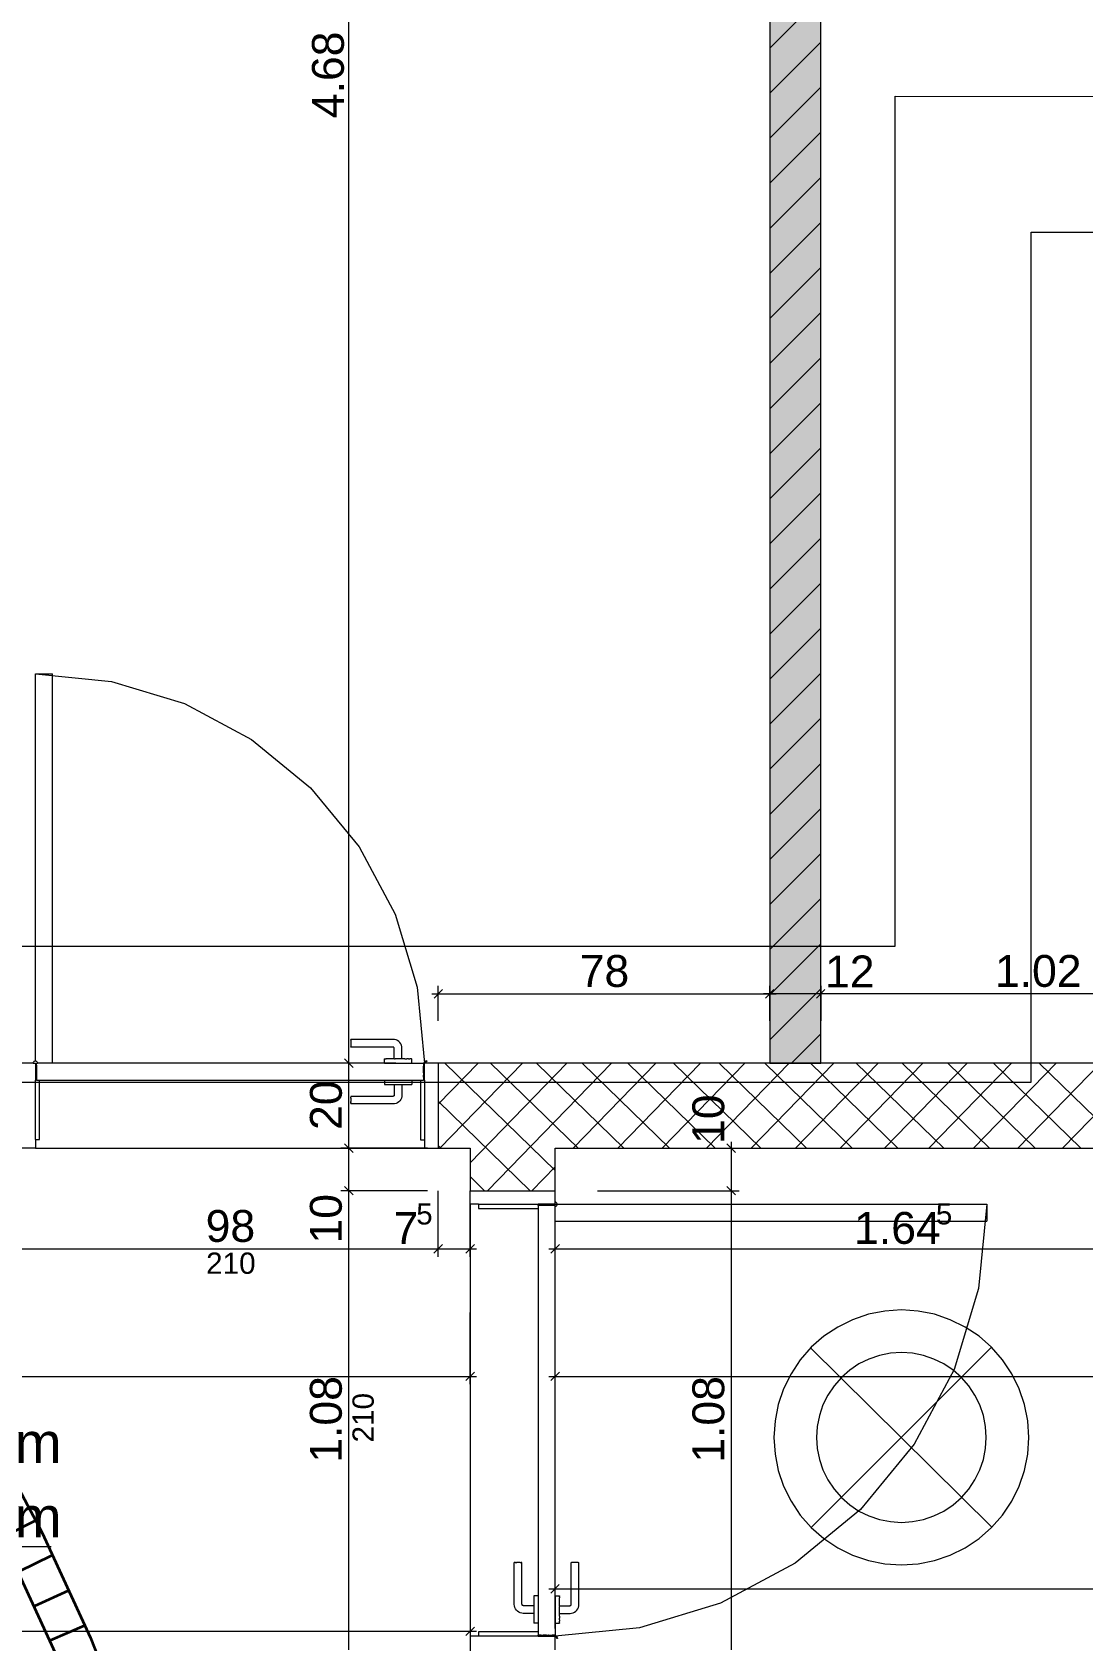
# Model space of a CAD drawing. Extents: x 0 to 1189, y 0 to 841.
# Drawn here: x 249.3 to 298.8, y 607.6 to 683.3 of the extents above; entities that cross this region are included whole.
import ezdxf
from ezdxf.lldxf.tags import DXFTag

# ---------------------------------------------------------------- set-up
doc = ezdxf.new("R2010")
doc.units = 0
doc.layers.get('0').update_dxf_attribs({"lineweight": 35})
for name, color, linetype, lineweight in [('211.5 Stahlbeton Kontur', 7, 'Continuous', 25), ('211.5 Stahlbeton Schraffur', 7, 'Continuous', 25), ('211.6 Mauerwerk Kontur', 7, 'Continuous', 25), ('255 Plangrafiken', 7, 'Continuous', 25), ('273.0 Innentüren', 7, 'Continuous', 25), ('Beleuchtung', 7, 'Continuous', 25), ('Bemassung', 7, 'Continuous', 25), ('Gebäude Kontur', 7, 'Continuous', 25), ('Hilfskörper', 7, 'Continuous', 25), ('Höhenkoten', 7, 'Continuous', 25)]:
    doc.layers.add(name, color=color, linetype=linetype, lineweight=lineweight)
doc.layers.add('L_Abluft_eingelegt', color=7, linetype='fein_strichliert', lineweight=35, true_color=0xffcc00)
doc.styles.get("Standard").update_dxf_attribs({"font": 'arial.ttf'})
tags = doc.linetypes.add('DASHED2', pattern=[9.525, 6.35, -3.175]).pattern_tags.tags
tags[6:7] = [DXFTag(74, 4), DXFTag(75, 0), DXFTag(340, '0'), DXFTag(46, 1.0), DXFTag(50, 0.0), DXFTag(44, 0.0), DXFTag(45, 0.0)]
tags[4:5] = [DXFTag(74, 4), DXFTag(75, 0), DXFTag(340, '0'), DXFTag(46, 1.0), DXFTag(50, 0.0), DXFTag(44, 0.0), DXFTag(45, 0.0)]
tags = doc.linetypes.add('fein_strichliert', pattern=[4, 1, -2, 1]).pattern_tags.tags
tags[8:9] = [DXFTag(74, 4), DXFTag(75, 0), DXFTag(340, '0'), DXFTag(46, 0.0), DXFTag(50, 0.0), DXFTag(44, 0.0), DXFTag(45, 0.0)]
tags[6:7] = [DXFTag(74, 4), DXFTag(75, 0), DXFTag(340, '0'), DXFTag(46, 0.0), DXFTag(50, 0.0), DXFTag(44, 0.0), DXFTag(45, 0.0)]
tags[4:5] = [DXFTag(74, 4), DXFTag(75, 0), DXFTag(340, '0'), DXFTag(46, 0.0), DXFTag(50, 0.0), DXFTag(44, 0.0), DXFTag(45, 0.0)]
tags = doc.linetypes.add('Strichlin_lang', pattern=[0.5, 0.3, -0.2]).pattern_tags.tags
tags[6:7] = [DXFTag(74, 4), DXFTag(75, 0), DXFTag(340, '0'), DXFTag(46, 1.0), DXFTag(50, 0.0), DXFTag(44, 0.0), DXFTag(45, 0.0)]
tags[4:5] = [DXFTag(74, 4), DXFTag(75, 0), DXFTag(340, '0'), DXFTag(46, 1.0), DXFTag(50, 0.0), DXFTag(44, 0.0), DXFTag(45, 0.0)]
tags = doc.linetypes.add('Wipeout_Contour', pattern=[1, 0, -1]).pattern_tags.tags
tags[6:7] = [DXFTag(74, 4), DXFTag(75, 0), DXFTag(340, '0'), DXFTag(46, 1.0), DXFTag(50, 0.0), DXFTag(44, 0.0), DXFTag(45, 0.0)]
tags[4:5] = [DXFTag(74, 4), DXFTag(75, 0), DXFTag(340, '0'), DXFTag(46, 1.0), DXFTag(50, 0.0), DXFTag(44, 0.0), DXFTag(45, 0.0)]

# ---------------------------------------------------------------- blocks, each defined once
blk = doc.blocks.new('Referenz-A0SO6TOG06', base_point=(4.401, 96.704))
at = {"layer": '211.5 Stahlbeton Kontur', "color": 0, "lineweight": 18}
for p, q in [((268.442, 634.738), (268.44, 630.738)), ((306.84, 634.737), (268.442, 634.738)), ((268.44, 630.738), (268.442, 630.738)), ((268.442, 630.738), (269.942, 630.738)), ((269.942, 630.738), (269.942, 628.738)), ((273.942, 628.738), (273.942, 630.738)), ((273.942, 630.738), (306.842, 630.738)), ((269.942, 628.738), (273.942, 628.738))]:
    blk.add_line(p, q, dxfattribs=at)
at = {"layer": '211.5 Stahlbeton Kontur', "color": 0, "lineweight": 13}
blk.add_line((273.942, 628.738), (273.942, 628.738), dxfattribs=at)
at = {"layer": '211.5 Stahlbeton Schraffur', "color": 0, "lineweight": 13}
for p, q in [((268.441, 632.813), (270.314, 634.738)), ((268.515, 630.738), (272.407, 634.738)), ((273.942, 629.694), (268.757, 634.738)), ((269.942, 630.053), (274.5, 634.738)), ((270.755, 628.738), (276.593, 634.738)), ((275.02, 630.738), (270.908, 634.738)), ((277.171, 630.738), (273.06, 634.738)), ((274.794, 630.738), (278.685, 634.738)), ((279.322, 630.738), (275.211, 634.738)), ((276.886, 630.738), (280.778, 634.738)), ((281.473, 630.738), (277.362, 634.738)), ((278.979, 630.738), (282.871, 634.738)), ((283.624, 630.738), (279.513, 634.738)), ((281.072, 630.738), (284.964, 634.738)), ((285.775, 630.738), (281.664, 634.738)), ((283.165, 630.738), (287.056, 634.738)), ((287.926, 630.738), (283.815, 634.738)), ((285.258, 630.738), (289.149, 634.738)), ((290.077, 630.738), (285.966, 634.738)), ((287.35, 630.738), (291.242, 634.738)), ((292.228, 630.738), (288.117, 634.738)), ((289.443, 630.738), (293.335, 634.737)), ((294.379, 630.738), (290.268, 634.738)), ((291.536, 630.738), (295.427, 634.737)), ((296.53, 630.738), (292.419, 634.737)), ((293.629, 630.738), (297.52, 634.737)), ((298.681, 630.738), (294.57, 634.737)), ((295.722, 630.738), (299.613, 634.737)), ((300.832, 630.738), (296.721, 634.737)), ((297.814, 630.738), (301.706, 634.737)), ((272.773, 628.738), (268.441, 632.953)), ((268.567, 630.738), (268.44, 630.862)), ((272.848, 628.738), (273.942, 629.862)), ((270.622, 628.738), (269.942, 629.4))]:
    blk.add_line(p, q, dxfattribs=at)
at = {"layer": '211.6 Mauerwerk Kontur', "color": 0, "lineweight": 18}
for p, q in [((284.045, 728.438), (284.042, 634.738)), ((286.442, 634.738), (286.445, 728.438)), ((284.042, 634.738), (286.442, 634.738))]:
    blk.add_line(p, q, dxfattribs=at)
at = {"layer": '255 Plangrafiken', "color": 0, "linetype": 'Wipeout_Contour', "lineweight": 0, "ltscale": 26.648145}
for p, q in [((284.045, 728.438), (284.042, 634.738)), ((286.442, 634.738), (286.445, 728.438)), ((284.042, 634.738), (286.442, 634.738))]:
    blk.add_line(p, q, dxfattribs=at)
at = {"layer": '255 Plangrafiken', "color": 0, "lineweight": 13}
for p, q in [((284.043, 682.509), (286.443, 684.909)), ((284.043, 680.388), (286.443, 682.788)), ((284.043, 678.266), (286.443, 680.666)), ((284.043, 676.145), (286.443, 678.545)), ((284.043, 674.024), (286.443, 676.424)), ((284.043, 671.902), (286.443, 674.302)), ((284.043, 669.781), (286.443, 672.181)), ((284.043, 667.659), (286.443, 670.059)), ((284.043, 665.538), (286.443, 667.938)), ((284.043, 663.417), (286.443, 665.817)), ((284.043, 661.295), (286.443, 663.695)), ((284.043, 659.174), (286.443, 661.574)), ((284.043, 657.052), (286.443, 659.452)), ((284.042, 654.931), (286.443, 657.331)), ((284.042, 652.81), (286.442, 655.21)), ((284.042, 650.688), (286.442, 653.088)), ((284.042, 648.567), (286.442, 650.967)), ((284.042, 646.445), (286.442, 648.846)), ((284.042, 644.324), (286.442, 646.724)), ((284.042, 642.203), (286.442, 644.603)), ((284.042, 640.081), (286.442, 642.481)), ((284.042, 637.96), (286.442, 640.36)), ((284.042, 635.839), (286.442, 638.239)), ((285.062, 634.738), (286.442, 636.117))]:
    blk.add_line(p, q, dxfattribs=at)
at = {"layer": '255 Plangrafiken', "color": 7, "linetype": 'Wipeout_Contour', "lineweight": 0, "ltscale": 26.648145, "true_color": 0xffffff}
for points in [[(286.442, 634.738), (284.042, 634.738), (286.445, 728.438)], [(284.042, 634.738), (286.445, 728.438), (284.045, 728.438)], [(286.442, 634.738), (286.442, 634.738), (284.042, 634.738)]]:
    blk.add_solid(points, dxfattribs=at)
at = {"layer": '273.0 Innentüren', "color": 0, "lineweight": 13}
for p, q in [((249.482, 634.839), (249.482, 653.059)), ((249.482, 653.059), (250.282, 653.059)), ((249.482, 653.059), (253.056, 652.707)), ((250.282, 634.739), (250.282, 653.059)), ((253.056, 652.707), (256.493, 651.664)), ((256.493, 651.664), (259.66, 649.971)), ((259.66, 649.971), (262.436, 647.693)), ((262.436, 647.693), (264.715, 644.916)), ((264.715, 644.916), (266.408, 641.749)), ((266.408, 641.749), (267.45, 638.312)), ((267.45, 638.312), (267.802, 634.738)), ((266.32, 635.858), (264.332, 635.858)), ((264.332, 635.816), (264.332, 635.858)), ((264.332, 635.816), (264.332, 635.794)), ((264.332, 635.794), (264.332, 635.768)), ((264.332, 635.768), (264.332, 635.74)), ((264.332, 635.74), (264.332, 635.71)), ((264.332, 635.71), (264.332, 635.678)), ((264.332, 635.678), (264.332, 635.647)), ((264.332, 635.647), (264.332, 635.617)), ((264.332, 635.617), (264.332, 635.588)), ((264.332, 635.588), (264.332, 635.54)), ((264.332, 635.54), (264.332, 635.522)), ((264.332, 635.522), (264.332, 635.509)), ((264.332, 635.498), (264.332, 635.509)), ((266.304, 635.498), (264.332, 635.498)), ((266.322, 635.497), (266.304, 635.498)), ((266.385, 635.853), (266.32, 635.858)), ((266.332, 635.494), (266.322, 635.497)), ((266.342, 635.49), (266.332, 635.494)), ((266.35, 635.484), (266.342, 635.49)), ((266.357, 635.476), (266.35, 635.484)), ((266.363, 635.468), (266.357, 635.476)), ((266.368, 635.459), (266.363, 635.468)), ((266.37, 635.449), (266.368, 635.459)), ((266.372, 635.43), (266.37, 635.449)), ((266.372, 634.938), (266.372, 635.43)), ((266.456, 635.834), (266.385, 635.853)), ((266.522, 635.803), (266.456, 635.834)), ((266.582, 635.761), (266.522, 635.803)), ((266.634, 635.709), (266.582, 635.761)), ((266.676, 635.649), (266.634, 635.709)), ((266.707, 635.582), (266.676, 635.649)), ((266.726, 635.511), (266.707, 635.582)), ((266.732, 635.446), (266.726, 635.511)), ((266.732, 634.938), (266.732, 635.446)), ((249.382, 634.739), (248.842, 634.739)), ((249.385, 634.765), (249.382, 634.739)), ((249.382, 634.739), (249.482, 634.739)), ((249.395, 634.789), (249.385, 634.765)), ((249.411, 634.81), (249.395, 634.789)), ((249.432, 634.825), (249.411, 634.81)), ((249.456, 634.835), (249.432, 634.825)), ((249.482, 634.839), (249.456, 634.835)), ((249.508, 634.835), (249.482, 634.839)), ((249.482, 634.739), (249.482, 634.639)), ((249.482, 634.639), (249.508, 634.642)), ((249.482, 634.639), (249.482, 633.939)), ((249.532, 634.825), (249.508, 634.835)), ((249.508, 634.642), (249.532, 634.652)), ((249.553, 634.81), (249.532, 634.825)), ((249.532, 634.652), (249.532, 634.739)), ((249.532, 634.739), (249.582, 634.739)), ((249.532, 634.652), (249.532, 633.939)), ((249.568, 634.789), (249.553, 634.81)), ((249.578, 634.765), (249.568, 634.789)), ((249.582, 634.739), (249.578, 634.765)), ((250.282, 634.739), (249.582, 634.739)), ((265.912, 634.738), (250.282, 634.739)), ((265.912, 634.738), (265.912, 634.938)), ((265.912, 634.938), (265.922, 634.938)), ((265.912, 634.738), (265.922, 634.738)), ((265.95, 634.938), (265.922, 634.938)), ((265.922, 634.738), (265.95, 634.738)), ((265.95, 634.938), (265.998, 634.938)), ((265.95, 634.738), (265.998, 634.738)), ((266.062, 634.938), (265.998, 634.938)), ((265.998, 634.738), (266.062, 634.738)), ((266.14, 634.938), (266.062, 634.938)), ((266.062, 634.738), (266.14, 634.738)), ((266.232, 634.938), (266.14, 634.938)), ((266.14, 634.738), (266.232, 634.738)), ((266.333, 634.938), (266.232, 634.938)), ((266.232, 634.738), (266.333, 634.738)), ((266.372, 634.938), (266.333, 634.938)), ((266.333, 634.738), (266.441, 634.738)), ((266.375, 634.938), (266.372, 634.938)), ((266.383, 634.938), (266.375, 634.938)), ((266.383, 634.938), (266.414, 634.938)), ((266.436, 634.938), (266.414, 634.938)), ((266.441, 634.938), (266.436, 634.938)), ((266.462, 634.938), (266.441, 634.938)), ((266.441, 634.738), (266.552, 634.738)), ((266.49, 634.938), (266.462, 634.938)), ((266.521, 634.938), (266.49, 634.938)), ((266.552, 634.938), (266.521, 634.938)), ((266.583, 634.938), (266.552, 634.938)), ((266.552, 634.738), (266.663, 634.738)), ((266.613, 634.938), (266.583, 634.938)), ((266.642, 634.938), (266.613, 634.938)), ((266.663, 634.938), (266.642, 634.938)), ((266.668, 634.938), (266.663, 634.938)), ((266.663, 634.738), (266.771, 634.738)), ((266.69, 634.938), (266.668, 634.938)), ((266.708, 634.938), (266.69, 634.938)), ((266.732, 634.938), (266.708, 634.938)), ((266.771, 634.938), (266.732, 634.938)), ((266.872, 634.938), (266.771, 634.938)), ((266.771, 634.738), (266.872, 634.738)), ((266.872, 634.938), (266.963, 634.938)), ((266.872, 634.738), (266.963, 634.738)), ((267.042, 634.938), (266.963, 634.938)), ((266.963, 634.738), (267.042, 634.738)), ((267.042, 634.938), (267.106, 634.938)), ((267.042, 634.738), (267.106, 634.738)), ((267.153, 634.938), (267.106, 634.938)), ((267.106, 634.738), (267.153, 634.738)), ((267.182, 634.938), (267.153, 634.938)), ((267.153, 634.738), (267.182, 634.738)), ((267.182, 634.938), (267.192, 634.938)), ((267.192, 634.738), (267.182, 634.738)), ((267.192, 634.738), (267.192, 634.938)), ((267.192, 634.738), (267.752, 634.738)), ((267.786, 634.738), (267.752, 634.738)), ((267.752, 634.738), (267.752, 634.592)), ((267.752, 634.592), (267.772, 634.592)), ((267.752, 634.441), (267.752, 634.592)), ((267.752, 634.441), (267.772, 634.441)), ((267.752, 634.441), (267.752, 634.433)), ((267.752, 634.39), (267.752, 634.433)), ((267.752, 634.433), (267.772, 634.433)), ((267.752, 634.388), (267.752, 634.39)), ((267.752, 634.289), (267.752, 634.388)), ((267.772, 634.441), (267.772, 634.592)), ((267.772, 634.433), (267.772, 634.441)), ((267.772, 634.433), (267.782, 634.433)), ((267.772, 634.388), (267.772, 634.433)), ((267.772, 634.388), (267.772, 634.179)), ((267.782, 634.721), (267.786, 634.738)), ((267.782, 634.433), (267.782, 634.721)), ((267.782, 634.433), (267.782, 634.388)), ((267.782, 634.388), (267.782, 634.179)), ((267.786, 634.738), (267.799, 634.783)), ((267.802, 634.738), (267.786, 634.738)), ((267.799, 634.783), (267.845, 634.829)), ((267.818, 634.738), (267.802, 634.738)), ((267.802, 634.721), (267.802, 634.738)), ((267.802, 634.084), (267.802, 634.721)), ((267.826, 634.768), (267.818, 634.738)), ((268.442, 634.738), (267.818, 634.738)), ((267.826, 634.768), (267.861, 634.802)), ((267.876, 634.841), (267.845, 634.829)), ((267.861, 634.802), (267.892, 634.812)), ((267.876, 634.841), (267.909, 634.845)), ((267.909, 634.814), (267.892, 634.812)), ((267.909, 634.845), (267.909, 634.814)), ((268.442, 634.738), (268.442, 630.738)), ((249.532, 633.939), (249.482, 633.939)), ((249.482, 631.139), (249.482, 633.939)), ((249.532, 633.939), (249.682, 633.939)), ((249.682, 631.139), (249.682, 633.939)), ((249.682, 633.939), (265.912, 633.938)), ((265.912, 633.938), (265.922, 633.938)), ((265.912, 633.938), (265.912, 633.738)), ((265.912, 633.738), (265.922, 633.738)), ((265.922, 633.938), (265.95, 633.938)), ((265.922, 633.738), (265.95, 633.738)), ((265.95, 633.938), (265.998, 633.938)), ((265.95, 633.738), (265.998, 633.738)), ((265.998, 633.938), (266.062, 633.938)), ((265.998, 633.738), (266.062, 633.738)), ((266.062, 633.938), (266.14, 633.938)), ((266.062, 633.738), (266.14, 633.738)), ((266.14, 633.938), (266.232, 633.938)), ((266.14, 633.738), (266.232, 633.738)), ((266.232, 633.938), (266.333, 633.938)), ((266.232, 633.738), (266.333, 633.738)), ((266.333, 633.938), (266.441, 633.938)), ((266.333, 633.738), (266.372, 633.738)), ((266.372, 633.738), (266.372, 633.246)), ((266.372, 633.738), (266.375, 633.738)), ((266.375, 633.738), (266.383, 633.738)), ((266.383, 633.738), (266.414, 633.738)), ((266.414, 633.738), (266.436, 633.738)), ((266.436, 633.738), (266.441, 633.738)), ((266.441, 633.938), (266.552, 633.938)), ((266.441, 633.738), (266.462, 633.738)), ((266.462, 633.738), (266.49, 633.738)), ((266.49, 633.738), (266.521, 633.738)), ((266.521, 633.738), (266.552, 633.738)), ((266.552, 633.938), (266.663, 633.938)), ((266.552, 633.738), (266.583, 633.738)), ((266.583, 633.738), (266.613, 633.738)), ((266.613, 633.738), (266.642, 633.738)), ((266.642, 633.738), (266.663, 633.738)), ((266.663, 633.938), (266.771, 633.938)), ((266.663, 633.738), (266.668, 633.738)), ((266.668, 633.738), (266.69, 633.738)), ((266.69, 633.738), (266.708, 633.738)), ((266.708, 633.738), (266.732, 633.738)), ((266.732, 633.738), (266.732, 633.23)), ((266.732, 633.738), (266.771, 633.738)), ((266.771, 633.938), (266.872, 633.938)), ((266.771, 633.738), (266.872, 633.738)), ((266.872, 633.938), (266.963, 633.938)), ((266.872, 633.738), (266.963, 633.738)), ((266.963, 633.938), (267.042, 633.938)), ((266.963, 633.738), (267.042, 633.738)), ((267.042, 633.938), (267.106, 633.938)), ((267.042, 633.738), (267.106, 633.738)), ((267.106, 633.938), (267.153, 633.938)), ((267.106, 633.738), (267.153, 633.738)), ((267.153, 633.938), (267.182, 633.938)), ((267.153, 633.738), (267.182, 633.738)), ((267.182, 633.938), (267.192, 633.938)), ((267.182, 633.738), (267.192, 633.738)), ((267.192, 633.938), (267.602, 633.938)), ((267.192, 633.938), (267.192, 633.738)), ((267.602, 633.938), (267.602, 631.138)), ((267.602, 633.938), (267.752, 633.938)), ((267.752, 634.287), (267.752, 634.289)), ((267.752, 634.287), (267.752, 634.179)), ((267.752, 634.172), (267.752, 634.179)), ((267.772, 634.179), (267.752, 634.179)), ((267.752, 634.172), (267.772, 634.172)), ((267.752, 634.084), (267.752, 634.172)), ((267.752, 634.084), (267.772, 634.084)), ((267.752, 634.084), (267.752, 633.938)), ((267.802, 633.938), (267.752, 633.938)), ((267.772, 634.179), (267.772, 634.172)), ((267.782, 634.179), (267.772, 634.179)), ((267.772, 634.084), (267.772, 634.172)), ((267.782, 634.084), (267.782, 634.179)), ((267.802, 634.084), (267.782, 634.084)), ((267.802, 633.938), (267.802, 634.084)), ((267.802, 633.938), (267.802, 631.138)), ((266.304, 633.178), (264.332, 633.178)), ((264.332, 633.178), (264.332, 633.167)), ((264.332, 633.167), (264.332, 633.154)), ((264.332, 633.154), (264.332, 633.136)), ((264.332, 633.088), (264.332, 633.136)), ((264.332, 633.088), (264.332, 633.06)), ((264.332, 633.06), (264.332, 633.03)), ((264.332, 633.03), (264.332, 632.998)), ((264.332, 632.998), (264.332, 632.967)), ((264.332, 632.967), (264.332, 632.937)), ((264.332, 632.908), (264.332, 632.937)), ((264.332, 632.908), (264.332, 632.883)), ((264.332, 632.86), (264.332, 632.883)), ((266.322, 633.18), (266.304, 633.178)), ((266.332, 633.183), (266.322, 633.18)), ((266.341, 633.187), (266.332, 633.183)), ((266.35, 633.193), (266.341, 633.187)), ((266.357, 633.2), (266.35, 633.193)), ((266.363, 633.209), (266.357, 633.2)), ((266.368, 633.218), (266.363, 633.209)), ((266.37, 633.228), (266.368, 633.218)), ((266.372, 633.246), (266.37, 633.228)), ((266.522, 632.874), (266.456, 632.843)), ((266.582, 632.916), (266.522, 632.874)), ((266.634, 632.968), (266.582, 632.916)), ((266.676, 633.028), (266.634, 632.968)), ((266.707, 633.094), (266.676, 633.028)), ((266.726, 633.165), (266.707, 633.094)), ((266.732, 633.23), (266.726, 633.165)), ((264.332, 632.86), (264.332, 632.818)), ((266.32, 632.818), (264.332, 632.818)), ((266.385, 632.824), (266.32, 632.818)), ((266.456, 632.843), (266.385, 632.824)), ((249.482, 630.739), (248.84, 630.739)), ((249.482, 631.139), (249.682, 631.139)), ((249.482, 631.139), (249.482, 630.739)), ((267.602, 631.138), (267.802, 631.138)), ((267.802, 631.138), (267.802, 630.738)), ((267.802, 630.738), (268.44, 630.738)), ((269.942, 628.098), (269.942, 628.738)), ((273.942, 628.198), (273.942, 628.738)), ((270.342, 628.098), (269.942, 628.098)), ((270.342, 628.098), (270.342, 627.898)), ((270.342, 628.098), (273.142, 628.098)), ((270.342, 627.898), (273.142, 627.898)), ((273.142, 628.048), (273.142, 628.098)), ((273.842, 628.098), (273.142, 628.098)), ((273.142, 628.048), (273.142, 627.898)), ((273.856, 628.048), (273.142, 628.048)), ((273.142, 627.898), (273.142, 609.668)), ((273.942, 628.098), (273.842, 628.098)), ((273.842, 628.098), (273.846, 628.072)), ((273.846, 628.072), (273.856, 628.048)), ((273.942, 628.048), (273.856, 628.048)), ((273.968, 628.195), (273.942, 628.198)), ((273.942, 628.098), (273.942, 628.198)), ((273.942, 628.098), (274.042, 628.098)), ((273.942, 628.048), (273.942, 628.098)), ((273.942, 627.998), (273.942, 628.048)), ((273.942, 627.998), (273.968, 628.002)), ((273.942, 627.298), (273.942, 627.998)), ((273.992, 628.185), (273.968, 628.195)), ((273.968, 628.002), (273.992, 628.012)), ((274.013, 628.169), (273.992, 628.185)), ((273.992, 628.012), (274.013, 628.028)), ((274.029, 628.148), (274.013, 628.169)), ((274.013, 628.028), (274.029, 628.048)), ((274.039, 628.124), (274.029, 628.148)), ((274.029, 628.048), (274.039, 628.072)), ((274.042, 628.098), (274.039, 628.124)), ((274.039, 628.072), (274.042, 628.098)), ((274.042, 628.098), (294.262, 628.098)), ((294.262, 628.098), (293.872, 624.133)), ((294.262, 628.098), (294.262, 627.298)), ((273.942, 609.668), (273.942, 627.298)), ((273.942, 627.298), (294.262, 627.298)), ((293.872, 624.133), (292.715, 620.322)), ((292.715, 620.322), (290.837, 616.809)), ((290.837, 616.809), (288.31, 613.729)), ((288.31, 613.729), (285.231, 611.202)), ((272.022, 609.26), (272.022, 611.248)), ((272.064, 611.248), (272.022, 611.248)), ((272.064, 611.248), (272.086, 611.248)), ((272.112, 611.248), (272.086, 611.248)), ((272.112, 611.248), (272.14, 611.248)), ((272.17, 611.248), (272.14, 611.248)), ((272.202, 611.248), (272.17, 611.248)), ((272.233, 611.248), (272.202, 611.248)), ((272.263, 611.248), (272.233, 611.248)), ((272.292, 611.248), (272.263, 611.248)), ((272.292, 611.248), (272.34, 611.248)), ((272.358, 611.248), (272.34, 611.248)), ((272.371, 611.248), (272.358, 611.248)), ((272.382, 611.248), (272.371, 611.248)), ((272.382, 609.276), (272.382, 611.248)), ((274.702, 609.276), (274.702, 611.248)), ((274.702, 611.248), (274.713, 611.248)), ((274.726, 611.248), (274.713, 611.248)), ((274.744, 611.248), (274.726, 611.248)), ((274.792, 611.248), (274.744, 611.248)), ((274.82, 611.248), (274.792, 611.248)), ((274.85, 611.248), (274.82, 611.248)), ((274.882, 611.248), (274.85, 611.248)), ((274.913, 611.248), (274.882, 611.248)), ((274.943, 611.248), (274.913, 611.248)), ((274.972, 611.248), (274.943, 611.248)), ((274.997, 611.248), (274.972, 611.248)), ((275.02, 611.248), (274.997, 611.248)), ((275.02, 611.248), (275.062, 611.248)), ((275.062, 609.26), (275.062, 611.248)), ((285.231, 611.202), (281.718, 609.325)), ((273.142, 609.668), (272.942, 609.668)), ((272.942, 609.668), (272.942, 609.659)), ((272.942, 609.659), (272.942, 609.63)), ((272.942, 609.63), (272.942, 609.582)), ((272.942, 609.582), (272.942, 609.519)), ((272.942, 609.519), (272.942, 609.44)), ((272.942, 609.44), (272.942, 609.348)), ((273.142, 609.668), (273.142, 609.659)), ((273.142, 609.659), (273.142, 609.63)), ((273.142, 609.63), (273.142, 609.582)), ((273.142, 609.582), (273.142, 609.519)), ((273.142, 609.519), (273.142, 609.44)), ((273.142, 609.44), (273.142, 609.348)), ((273.942, 609.668), (274.142, 609.668)), ((273.942, 609.668), (273.942, 609.658)), ((273.942, 609.658), (273.942, 609.63)), ((273.942, 609.63), (273.942, 609.582)), ((273.942, 609.582), (273.942, 609.518)), ((273.942, 609.518), (273.942, 609.44)), ((273.942, 609.44), (273.942, 609.348)), ((274.142, 609.668), (274.142, 609.658)), ((274.142, 609.63), (274.142, 609.658)), ((274.142, 609.63), (274.142, 609.582)), ((274.142, 609.518), (274.142, 609.582)), ((274.142, 609.44), (274.142, 609.518)), ((274.142, 609.348), (274.142, 609.44)), ((272.027, 609.195), (272.022, 609.26)), ((272.046, 609.124), (272.027, 609.195)), ((272.077, 609.058), (272.046, 609.124)), ((272.119, 608.998), (272.077, 609.058)), ((272.171, 608.946), (272.119, 608.998)), ((272.231, 608.904), (272.171, 608.946)), ((272.298, 608.873), (272.231, 608.904)), ((272.369, 608.854), (272.298, 608.873)), ((272.434, 608.848), (272.369, 608.854)), ((272.383, 609.258), (272.382, 609.276)), ((272.386, 609.248), (272.383, 609.258)), ((272.39, 609.239), (272.386, 609.248)), ((272.396, 609.23), (272.39, 609.239)), ((272.404, 609.223), (272.396, 609.23)), ((272.412, 609.217), (272.404, 609.223)), ((272.421, 609.213), (272.412, 609.217)), ((272.431, 609.21), (272.421, 609.213)), ((272.45, 609.208), (272.431, 609.21)), ((272.942, 608.848), (272.434, 608.848)), ((272.942, 609.208), (272.45, 609.208)), ((272.942, 609.348), (272.942, 609.247)), ((272.942, 609.247), (272.942, 609.208)), ((272.942, 609.208), (272.942, 609.206)), ((272.942, 609.206), (272.942, 609.197)), ((272.942, 609.197), (272.942, 609.166)), ((272.942, 609.166), (272.942, 609.144)), ((272.942, 609.144), (272.942, 609.139)), ((272.942, 609.139), (272.942, 609.118)), ((272.942, 609.118), (272.942, 609.09)), ((272.942, 609.09), (272.942, 609.06)), ((272.942, 609.06), (272.942, 609.028)), ((272.942, 609.028), (272.942, 608.997)), ((272.942, 608.997), (272.942, 608.967)), ((272.942, 608.967), (272.942, 608.938)), ((272.942, 608.938), (272.942, 608.917)), ((272.942, 608.917), (272.942, 608.913)), ((272.942, 608.913), (272.942, 608.89)), ((272.942, 608.89), (272.942, 608.872)), ((272.942, 608.872), (272.942, 608.848)), ((272.942, 608.848), (272.942, 608.809)), ((272.942, 608.809), (272.942, 608.708)), ((272.942, 608.708), (272.942, 608.617)), ((273.142, 609.348), (273.142, 609.247)), ((273.142, 609.247), (273.142, 609.139)), ((273.142, 609.139), (273.142, 609.028)), ((273.142, 609.028), (273.142, 608.917)), ((273.142, 608.917), (273.142, 608.809)), ((273.142, 608.809), (273.142, 608.708)), ((273.142, 608.708), (273.142, 608.617)), ((273.942, 609.348), (273.942, 609.247)), ((273.942, 609.247), (273.942, 609.139)), ((273.942, 609.139), (273.942, 609.028)), ((273.942, 609.028), (273.942, 608.917)), ((273.942, 608.917), (273.942, 608.809)), ((273.942, 608.809), (273.942, 608.708)), ((273.942, 608.708), (273.942, 608.617)), ((274.142, 609.247), (274.142, 609.348)), ((274.142, 609.208), (274.142, 609.247)), ((274.142, 609.208), (274.634, 609.208)), ((274.142, 609.205), (274.142, 609.208)), ((274.142, 609.197), (274.142, 609.205)), ((274.142, 609.197), (274.142, 609.166)), ((274.142, 609.144), (274.142, 609.166)), ((274.142, 609.139), (274.142, 609.144)), ((274.142, 609.118), (274.142, 609.139)), ((274.142, 609.09), (274.142, 609.118)), ((274.142, 609.059), (274.142, 609.09)), ((274.142, 609.028), (274.142, 609.059)), ((274.142, 608.997), (274.142, 609.028)), ((274.142, 608.967), (274.142, 608.997)), ((274.142, 608.938), (274.142, 608.967)), ((274.142, 608.917), (274.142, 608.938)), ((274.142, 608.913), (274.142, 608.917)), ((274.142, 608.89), (274.142, 608.913)), ((274.142, 608.872), (274.142, 608.89)), ((274.142, 608.848), (274.142, 608.872)), ((274.142, 608.848), (274.65, 608.848)), ((274.142, 608.809), (274.142, 608.848)), ((274.142, 608.708), (274.142, 608.809)), ((274.142, 608.708), (274.142, 608.617)), ((274.634, 609.208), (274.652, 609.21)), ((274.65, 608.848), (274.715, 608.854)), ((274.652, 609.21), (274.662, 609.212)), ((274.662, 609.212), (274.671, 609.217)), ((274.671, 609.217), (274.68, 609.223)), ((274.68, 609.223), (274.687, 609.23)), ((274.687, 609.23), (274.693, 609.239)), ((274.693, 609.239), (274.697, 609.248)), ((274.697, 609.248), (274.7, 609.258)), ((274.7, 609.258), (274.702, 609.276)), ((274.715, 608.854), (274.786, 608.873)), ((274.786, 608.873), (274.852, 608.904)), ((274.852, 608.904), (274.912, 608.946)), ((274.912, 608.946), (274.964, 608.998)), ((274.964, 608.998), (275.006, 609.058)), ((275.006, 609.058), (275.037, 609.124)), ((275.037, 609.124), (275.056, 609.195)), ((275.056, 609.195), (275.062, 609.26)), ((281.718, 609.325), (277.906, 608.169)), ((270.342, 607.978), (270.342, 607.778)), ((273.142, 607.978), (270.342, 607.978)), ((272.942, 608.617), (272.942, 608.538)), ((272.942, 608.538), (272.942, 608.474)), ((272.942, 608.474), (272.942, 608.427)), ((272.942, 608.427), (272.942, 608.398)), ((272.942, 608.398), (272.942, 608.388)), ((273.142, 608.388), (272.942, 608.388)), ((273.142, 608.617), (273.142, 608.538)), ((273.142, 608.538), (273.142, 608.474)), ((273.142, 608.474), (273.142, 608.427)), ((273.142, 608.427), (273.142, 608.398)), ((273.142, 608.398), (273.142, 608.388)), ((273.142, 608.388), (273.142, 607.978)), ((273.142, 607.978), (273.142, 607.828)), ((273.942, 608.617), (273.942, 608.538)), ((273.942, 608.538), (273.942, 608.474)), ((273.942, 608.474), (273.942, 608.427)), ((273.942, 608.427), (273.942, 608.398)), ((273.942, 608.388), (273.942, 608.398)), ((273.942, 608.388), (274.142, 608.388)), ((273.942, 608.388), (273.942, 607.828)), ((277.906, 608.169), (273.942, 607.778)), ((274.142, 608.538), (274.142, 608.617)), ((274.142, 608.538), (274.142, 608.474)), ((274.142, 608.427), (274.142, 608.474)), ((274.142, 608.398), (274.142, 608.427)), ((274.142, 608.398), (274.142, 608.388)), ((270.342, 607.778), (269.942, 607.778)), ((269.942, 607.778), (269.942, 607.138)), ((273.142, 607.778), (270.342, 607.778)), ((273.142, 607.778), (273.142, 607.828)), ((273.288, 607.828), (273.142, 607.828)), ((273.142, 607.778), (273.288, 607.778)), ((273.288, 607.828), (273.288, 607.808)), ((273.288, 607.828), (273.375, 607.828)), ((273.288, 607.808), (273.375, 607.808)), ((273.288, 607.778), (273.288, 607.798)), ((273.365, 607.798), (273.288, 607.798)), ((273.288, 607.778), (273.365, 607.778)), ((273.365, 607.778), (273.365, 607.798)), ((273.365, 607.798), (273.383, 607.798)), ((273.365, 607.778), (273.383, 607.778)), ((273.375, 607.828), (273.375, 607.808)), ((273.375, 607.828), (273.383, 607.828)), ((273.383, 607.808), (273.375, 607.808)), ((273.383, 607.808), (273.383, 607.828)), ((273.49, 607.828), (273.383, 607.828)), ((273.383, 607.798), (273.383, 607.808)), ((273.492, 607.808), (273.383, 607.808)), ((273.383, 607.778), (273.383, 607.798)), ((273.492, 607.798), (273.383, 607.798)), ((273.383, 607.778), (273.492, 607.778)), ((273.49, 607.828), (273.492, 607.828)), ((273.542, 607.828), (273.492, 607.828)), ((273.492, 607.808), (273.542, 607.808)), ((273.542, 607.798), (273.492, 607.798)), ((273.492, 607.778), (273.542, 607.778)), ((273.542, 607.828), (273.591, 607.828)), ((273.542, 607.808), (273.637, 607.808)), ((273.542, 607.798), (273.637, 607.798)), ((273.542, 607.778), (273.637, 607.778)), ((273.591, 607.828), (273.593, 607.828)), ((273.593, 607.828), (273.637, 607.828)), ((273.637, 607.828), (273.637, 607.808)), ((273.645, 607.828), (273.637, 607.828)), ((273.637, 607.808), (273.637, 607.798)), ((273.645, 607.808), (273.637, 607.808)), ((273.637, 607.798), (273.637, 607.778)), ((273.69, 607.798), (273.637, 607.798)), ((273.637, 607.778), (273.662, 607.778)), ((273.645, 607.828), (273.645, 607.808)), ((273.645, 607.828), (273.796, 607.828)), ((273.645, 607.808), (273.796, 607.808)), ((273.663, 607.782), (273.662, 607.778)), ((273.662, 607.778), (273.69, 607.778)), ((273.674, 607.794), (273.663, 607.782)), ((273.69, 607.798), (273.674, 607.794)), ((273.69, 607.778), (273.69, 607.798)), ((273.925, 607.798), (273.69, 607.798)), ((273.69, 607.778), (273.942, 607.778)), ((273.796, 607.828), (273.796, 607.808)), ((273.942, 607.828), (273.796, 607.828)), ((273.925, 607.798), (273.942, 607.794)), ((273.942, 607.794), (273.942, 607.828)), ((273.942, 607.794), (273.987, 607.781)), ((273.942, 607.778), (273.942, 607.794)), ((273.942, 607.762), (273.942, 607.778)), ((273.971, 607.754), (273.942, 607.762)), ((273.942, 607.138), (273.942, 607.762)), ((273.971, 607.754), (274.005, 607.719)), ((273.987, 607.781), (274.032, 607.735)), ((274.005, 607.719), (274.016, 607.688)), ((274.018, 607.671), (274.016, 607.688)), ((274.049, 607.671), (274.018, 607.671)), ((274.044, 607.704), (274.032, 607.735)), ((274.044, 607.704), (274.049, 607.671))]:
    blk.add_line(p, q, dxfattribs=at)
at = {"layer": 'Beleuchtung', "color": 0, "lineweight": 13}
for p, q in [((289.456, 623.073), (288.686, 622.92)), ((290.239, 623.124), (289.456, 623.073)), ((291.022, 623.073), (290.239, 623.124)), ((291.792, 622.92), (291.022, 623.073)), ((287.239, 622.32), (286.587, 621.884)), ((287.943, 622.668), (287.239, 622.32)), ((288.686, 622.92), (287.943, 622.668)), ((292.535, 622.668), (291.792, 622.92)), ((293.239, 622.32), (292.535, 622.668)), ((293.892, 621.884), (293.239, 622.32)), ((286.587, 621.884), (285.996, 621.367)), ((294.482, 621.367), (293.892, 621.884)), ((285.479, 620.777), (285.043, 620.124)), ((285.996, 621.367), (285.479, 620.777)), ((285.952, 621.363), (294.486, 612.927)), ((294.486, 612.927), (285.952, 621.363)), ((294.48, 621.368), (285.998, 612.881)), ((285.998, 612.881), (294.48, 621.368)), ((288.71, 620.816), (288.241, 620.585)), ((289.205, 620.984), (288.71, 620.816)), ((289.718, 621.086), (289.205, 620.984)), ((290.239, 621.12), (289.718, 621.086)), ((290.761, 621.086), (290.239, 621.12)), ((291.273, 620.984), (290.761, 621.086)), ((291.768, 620.816), (291.273, 620.984)), ((292.237, 620.585), (291.768, 620.816)), ((294.999, 620.777), (294.482, 621.367)), ((295.435, 620.124), (294.999, 620.777)), ((285.043, 620.124), (284.696, 619.42)), ((287.807, 620.295), (287.414, 619.95)), ((288.241, 620.585), (287.807, 620.295)), ((292.715, 620.322), (290.837, 616.809)), ((292.672, 620.295), (292.237, 620.585)), ((293.065, 619.95), (292.672, 620.295)), ((295.782, 619.42), (295.435, 620.124)), ((284.696, 619.42), (284.444, 618.677)), ((287.069, 619.557), (286.779, 619.122)), ((287.414, 619.95), (287.069, 619.557)), ((293.409, 619.557), (293.065, 619.95)), ((293.7, 619.122), (293.409, 619.557)), ((296.035, 618.677), (295.782, 619.42)), ((284.444, 618.677), (284.29, 617.908)), ((286.547, 618.654), (286.379, 618.159)), ((286.779, 619.122), (286.547, 618.654)), ((293.931, 618.654), (293.7, 619.122)), ((294.099, 618.159), (293.931, 618.654)), ((296.188, 617.908), (296.035, 618.677)), ((284.29, 617.908), (284.239, 617.124)), ((286.379, 618.159), (286.277, 617.646)), ((294.201, 617.646), (294.099, 618.159)), ((296.239, 617.124), (296.188, 617.908)), ((284.239, 617.124), (284.29, 616.341)), ((286.277, 617.646), (286.243, 617.125)), ((286.243, 617.125), (286.277, 616.603)), ((294.235, 617.125), (294.201, 617.646)), ((294.201, 616.603), (294.235, 617.125)), ((296.188, 616.341), (296.239, 617.124)), ((284.29, 616.341), (284.444, 615.571)), ((286.277, 616.603), (286.379, 616.09)), ((290.837, 616.809), (288.31, 613.729)), ((294.099, 616.09), (294.201, 616.603)), ((296.035, 615.571), (296.188, 616.341)), ((284.444, 615.571), (284.696, 614.828)), ((286.379, 616.09), (286.547, 615.595)), ((286.547, 615.595), (286.779, 615.127)), ((293.7, 615.127), (293.931, 615.595)), ((293.931, 615.595), (294.099, 616.09)), ((295.782, 614.828), (296.035, 615.571)), ((284.696, 614.828), (285.043, 614.124)), ((286.779, 615.127), (287.069, 614.692)), ((293.409, 614.692), (293.7, 615.127)), ((295.435, 614.124), (295.782, 614.828)), ((285.043, 614.124), (285.479, 613.472)), ((287.069, 614.692), (287.414, 614.299)), ((287.414, 614.299), (287.807, 613.954)), ((287.807, 613.954), (288.241, 613.664)), ((292.237, 613.664), (292.672, 613.954)), ((292.672, 613.954), (293.065, 614.299)), ((293.065, 614.299), (293.409, 614.692)), ((294.999, 613.472), (295.435, 614.124)), ((288.31, 613.729), (285.231, 611.202)), ((285.479, 613.472), (285.996, 612.882)), ((288.241, 613.664), (288.71, 613.433)), ((288.71, 613.433), (289.205, 613.265)), ((289.205, 613.265), (289.718, 613.163)), ((290.761, 613.163), (291.273, 613.265)), ((291.273, 613.265), (291.768, 613.433)), ((291.768, 613.433), (292.237, 613.664)), ((294.482, 612.882), (294.999, 613.472)), ((285.996, 612.882), (286.587, 612.364)), ((289.718, 613.163), (290.239, 613.129)), ((290.239, 613.129), (290.761, 613.163)), ((293.892, 612.364), (294.482, 612.882)), ((286.587, 612.364), (287.239, 611.928)), ((287.239, 611.928), (287.943, 611.581)), ((292.535, 611.581), (293.239, 611.928)), ((293.239, 611.928), (293.892, 612.364)), ((287.943, 611.581), (288.686, 611.329)), ((288.686, 611.329), (289.456, 611.176)), ((289.456, 611.176), (290.239, 611.124)), ((290.239, 611.124), (291.022, 611.176)), ((291.022, 611.176), (291.792, 611.329)), ((291.792, 611.329), (292.535, 611.581))]:
    blk.add_line(p, q, dxfattribs=at)
at = {"layer": 'Bemassung', "color": 0, "lineweight": 13}
for p, q in [((264.232, 634.738), (264.232, 728.438)), ((268.642, 638.201), (268.242, 637.801)), ((268.442, 636.738), (268.442, 638.376)), ((283.842, 637.801), (284.242, 638.201)), ((284.242, 638.201), (283.842, 637.801)), ((284.042, 636.738), (284.042, 638.376)), ((284.042, 638.376), (284.042, 636.738)), ((286.642, 638.201), (286.242, 637.801)), ((286.242, 637.801), (286.642, 638.201)), ((286.442, 638.376), (286.442, 636.738)), ((286.442, 638.376), (286.442, 636.738)), ((268.142, 638.001), (268.442, 638.001)), ((268.442, 638.001), (284.042, 638.001)), ((284.042, 638.001), (283.742, 638.001)), ((284.042, 638.001), (284.342, 638.001)), ((286.442, 638.001), (284.042, 638.001)), ((286.442, 638.001), (286.142, 638.001)), ((306.842, 638.001), (286.442, 638.001)), ((286.742, 638.001), (286.442, 638.001)), ((266.442, 634.738), (263.855, 634.738)), ((264.607, 634.738), (263.857, 634.738)), ((264.43, 634.538), (264.03, 634.938)), ((264.032, 634.938), (264.432, 634.538)), ((264.23, 634.738), (264.23, 635.038)), ((264.23, 630.738), (264.23, 634.738)), ((264.232, 634.438), (264.232, 634.738)), ((266.44, 630.738), (263.855, 630.738)), ((267.942, 630.738), (263.855, 630.738)), ((264.03, 630.938), (264.43, 630.538)), ((264.43, 630.538), (264.03, 630.938)), ((264.23, 630.738), (264.23, 631.038)), ((264.23, 630.438), (264.23, 630.738)), ((264.23, 628.738), (264.23, 630.738)), ((275.942, 630.738), (282.605, 630.738)), ((282.43, 630.538), (282.03, 630.938)), ((282.23, 631.038), (282.23, 630.738)), ((282.23, 630.738), (282.23, 628.738)), ((267.942, 628.738), (263.855, 628.738)), ((267.942, 628.738), (263.855, 628.738)), ((264.43, 628.538), (264.03, 628.938)), ((264.03, 628.938), (264.43, 628.538)), ((264.23, 628.738), (264.23, 629.038)), ((264.23, 607.138), (264.23, 628.738)), ((264.23, 628.438), (264.23, 628.738)), ((268.44, 625.626), (268.44, 628.738)), ((268.44, 625.626), (268.44, 628.738)), ((269.942, 625.626), (269.942, 628.738)), ((273.942, 625.626), (273.942, 628.738)), ((275.942, 628.738), (282.605, 628.738)), ((275.942, 628.738), (282.605, 628.738)), ((282.43, 628.538), (282.03, 628.938)), ((282.03, 628.938), (282.43, 628.538)), ((282.23, 629.038), (282.23, 628.738)), ((282.23, 628.738), (282.23, 607.138)), ((282.23, 628.738), (282.23, 628.438)), ((268.24, 625.801), (268.64, 626.201)), ((268.64, 626.201), (268.24, 625.801)), ((269.742, 625.801), (270.142, 626.201)), ((274.142, 626.201), (273.742, 625.801)), ((248.839, 626.001), (268.44, 626.001)), ((268.14, 626.001), (268.44, 626.001)), ((268.44, 626.001), (268.74, 626.001)), ((268.44, 626.001), (269.942, 626.001)), ((269.942, 626.001), (270.242, 626.001)), ((273.642, 626.001), (273.942, 626.001)), ((273.942, 626.001), (306.84, 626.001)), ((269.942, 619.626), (269.942, 623.001)), ((273.942, 619.626), (273.942, 622.738)), ((222.643, 620.001), (269.942, 620.001)), ((269.742, 619.801), (270.142, 620.201)), ((269.942, 620.001), (270.242, 620.001)), ((273.642, 620.001), (273.942, 620.001)), ((274.142, 620.201), (273.742, 619.801)), ((273.942, 620.001), (482.842, 620.001)), ((274.139, 610.201), (273.739, 609.801)), ((273.939, 608.138), (273.939, 610.376)), ((273.639, 610.001), (273.939, 610.001)), ((273.939, 610.001), (395.337, 610.001)), ((269.941, 608.001), (165.741, 608.001)), ((269.741, 607.801), (270.141, 608.201)), ((269.941, 608.376), (269.941, 604.738)), ((270.241, 608.001), (269.941, 608.001))]:
    blk.add_line(p, q, dxfattribs=at)
at = {"layer": 'Gebäude Kontur', "color": 0, "linetype": 'Strichlin_lang', "lineweight": 13, "ltscale": 0.13}
for p, q in [((289.943, 640.237), (289.945, 680.237)), ((289.945, 680.237), (406.745, 680.233)), ((296.343, 633.837), (296.344, 673.837)), ((296.344, 673.837), (400.344, 673.834)), ((125.943, 640.242), (289.943, 640.237)), ((132.351, 633.842), (296.343, 633.837))]:
    blk.add_line(p, q, dxfattribs=at)
at = {"layer": 'Hilfskörper', "color": 0, "linetype": 'DASHED2', "lineweight": 13, "ltscale": 0.13}
for p, q in [((249.482, 630.739), (268.121, 630.738)), ((269.942, 628.098), (269.942, 607.778))]:
    blk.add_line(p, q, dxfattribs=at)
at = {"layer": 'Höhenkoten', "color": 0, "lineweight": 13}
blk.add_line((236.23, 612.001), (250.23, 612.001), dxfattribs=at)
at = {"layer": 'Bemassung', "color": 0, "linetype": 'Continuous', "lineweight": 13, "ltscale": 0.13, "char_height": 1.5, "attachment_point": 1, "rotation": 90}
for s, insert in [('{\\fArial;4.68}', (262.499, 679.208)), ('{\\fArial;20}', (262.403, 631.594)), ('{\\fArial;10}', (280.401, 630.938)), ('{\\fArial;10}', (262.401, 626.25)), ('{\\fArial;1.08}', (262.401, 615.936)), ('{\\fArial;1.08}', (280.401, 615.936))]:
    blk.add_mtext(s, dxfattribs=dict(at, insert=insert))
at = {"layer": 'Bemassung', "color": 0, "linetype": 'Continuous', "lineweight": 13, "ltscale": 0.13, "attachment_point": 1}
for s, insert, char_height in [('{\\fArial;78}', (275.098, 639.828), 1.5), ('{\\fArial;12}', (286.642, 639.805), 1.5), ('{\\fArial;1.02}', (294.64, 639.829), 1.5), ('{\\fArial;98}', (257.495, 627.828), 1.5), ('{\\fArial;7}', (266.341, 627.732), 1.5), ('{\\fArial;5}', (267.407, 628.137), 0.99), ('{\\fArial;1.64}', (288.011, 627.736), 1.5), ('{\\fArial;5}', (291.861, 628.141), 0.99)]:
    blk.add_mtext(s, dxfattribs=dict(at, insert=insert, char_height=char_height))
at = {"layer": 'Bemassung', "color": 0, "lineweight": 13, "insert": (257.516, 625.826), "char_height": 1.00012, "attachment_point": 1}
blk.add_mtext('{\\fArial;210}', dxfattribs=at)
at = {"layer": 'Bemassung', "color": 0, "lineweight": 13, "insert": (264.404, 616.888), "char_height": 1.00012, "attachment_point": 1, "rotation": 90}
blk.add_mtext('{\\fArial;210}', dxfattribs=at)
at = {"layer": 'Höhenkoten', "color": 0, "lineweight": 13, "char_height": 1.9, "attachment_point": 1}
for insert in [(248.508, 617.824), (248.508, 614.331)]:
    blk.add_mtext('{\\fArial;m}', dxfattribs=dict(at, insert=insert))
blk = doc.blocks.new('Lüftungsrohr ComfoTube 90_ Rolle à 50 m-A0SO6TT206', base_point=(183.29, 547.644))
at = {"color": 0, "linetype": 'ByBlock', "lineweight": -2, "ltscale": 0.35}
for p, q in [((247.272, 617.385), (249.799, 612.636)), ((249.47, 613.199), (247.911, 612.412)), ((249.799, 612.636), (252.07, 607.695)), ((248.187, 611.838), (250.416, 606.988)), ((250.263, 611.564), (248.689, 610.809)), ((251.021, 609.914), (249.434, 609.188)), ((251.78, 608.264), (250.179, 607.567)), ((252.07, 607.695), (254.093, 602.588))]:
    blk.add_line(p, q, dxfattribs=at)

msp = doc.modelspace()

# ---------------------------------------------------------------- block references
at = {"color": 8, "lineweight": 25, "ltscale": 0.25, "true_color": 0x808080}
msp.add_blockref('Referenz-A0SO6TOG06', (4.401, 96.704), dxfattribs=at)
at = {"layer": 'L_Abluft_eingelegt', "linetype": 'Continuous', "ltscale": 0.35}
msp.add_blockref('Lüftungsrohr ComfoTube 90_ Rolle à 50 m-A0SO6TT206', (183.29, 547.644), dxfattribs=at)

doc.saveas('drawing.dxf')
